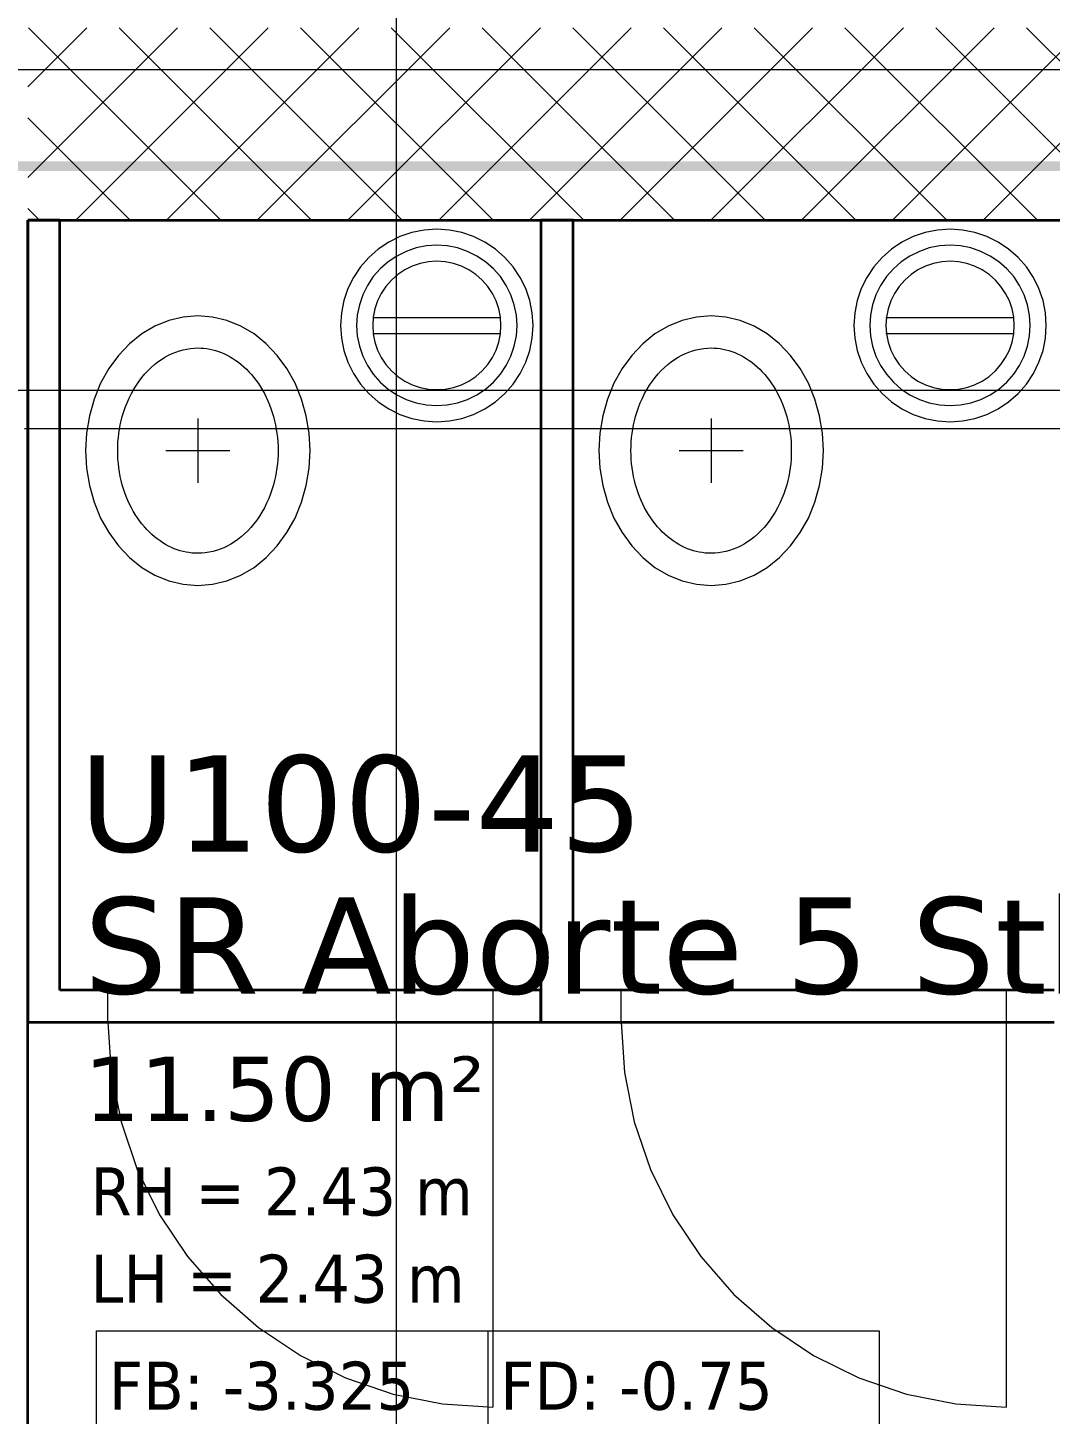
# Model space of a CAD drawing. Extents: x -1132 to 613, y -233 to 616.
# Drawn here: x -716.51 to -684.63, y 315.15 to 358.38 of the extents above; entities that cross this region are included whole.
import ezdxf
from ezdxf.lldxf.tags import DXFTag

# ---------------------------------------------------------------- set-up
doc = ezdxf.new("R2010")
doc.units = 0
doc.layers.get('0').update_dxf_attribs({"lineweight": 13})
for name, color, linetype, lineweight in [('A-AREA-____-IDEN', 7, 'Continuous', 5), ('A-FLOR-____-OVHD', 7, 'Strichpunkt - Fein', 9), ('A-GENM-____-OTLN', 7, 'Continuous', 9), ('A-WALL-____-MCUT', 7, 'Continuous', 35), ('A-WALL-____-PATT', 7, 'Continuous', 35), ('S-GRID-____-OTLN', 7, 'Continuous', 5)]:
    doc.layers.add(name, color=color, linetype=linetype, lineweight=lineweight)
doc.layers.add('EL01_WAN_Leitung_Potentialausgleich', color=1, linetype='fein_strichliert', lineweight=13, true_color=0xff0000)
doc.styles.get("Standard").update_dxf_attribs({"font": 'arial.ttf'})
tags = doc.linetypes.add('_Rasterlinie_', pattern=[0.375, 0.2, -0.05, 0.075, -0.05]).pattern_tags.tags
tags[10:11] = [DXFTag(74, 4), DXFTag(75, 0), DXFTag(340, '0'), DXFTag(46, 1.0), DXFTag(50, 0.0), DXFTag(44, 0.0), DXFTag(45, 0.0)]
tags[8:9] = [DXFTag(74, 4), DXFTag(75, 0), DXFTag(340, '0'), DXFTag(46, 1.0), DXFTag(50, 0.0), DXFTag(44, 0.0), DXFTag(45, 0.0)]
tags[6:7] = [DXFTag(74, 4), DXFTag(75, 0), DXFTag(340, '0'), DXFTag(46, 1.0), DXFTag(50, 0.0), DXFTag(44, 0.0), DXFTag(45, 0.0)]
tags[4:5] = [DXFTag(74, 4), DXFTag(75, 0), DXFTag(340, '0'), DXFTag(46, 1.0), DXFTag(50, 0.0), DXFTag(44, 0.0), DXFTag(45, 0.0)]
tags = doc.linetypes.add('fein_strichliert', pattern=[4, 1, -2, 1]).pattern_tags.tags
tags[8:9] = [DXFTag(74, 4), DXFTag(75, 0), DXFTag(340, '0'), DXFTag(46, 0.0), DXFTag(50, 0.0), DXFTag(44, 0.0), DXFTag(45, 0.0)]
tags[6:7] = [DXFTag(74, 4), DXFTag(75, 0), DXFTag(340, '0'), DXFTag(46, 0.0), DXFTag(50, 0.0), DXFTag(44, 0.0), DXFTag(45, 0.0)]
tags[4:5] = [DXFTag(74, 4), DXFTag(75, 0), DXFTag(340, '0'), DXFTag(46, 0.0), DXFTag(50, 0.0), DXFTag(44, 0.0), DXFTag(45, 0.0)]
tags = doc.linetypes.add('Strichpunkt - Fein', pattern=[0.2, 0.1, -0.05, 0, -0.05]).pattern_tags.tags
tags[10:11] = [DXFTag(74, 4), DXFTag(75, 0), DXFTag(340, '0'), DXFTag(46, 1.0), DXFTag(50, 0.0), DXFTag(44, 0.0), DXFTag(45, 0.0)]
tags[8:9] = [DXFTag(74, 4), DXFTag(75, 0), DXFTag(340, '0'), DXFTag(46, 1.0), DXFTag(50, 0.0), DXFTag(44, 0.0), DXFTag(45, 0.0)]
tags[6:7] = [DXFTag(74, 4), DXFTag(75, 0), DXFTag(340, '0'), DXFTag(46, 1.0), DXFTag(50, 0.0), DXFTag(44, 0.0), DXFTag(45, 0.0)]
tags[4:5] = [DXFTag(74, 4), DXFTag(75, 0), DXFTag(340, '0'), DXFTag(46, 1.0), DXFTag(50, 0.0), DXFTag(44, 0.0), DXFTag(45, 0.0)]

# ---------------------------------------------------------------- blocks, each defined once
blk = doc.blocks.new('Referenz-A0UJ2EK7XE', base_point=(-1124.077, -162.872))
at = {"layer": 'A-AREA-____-IDEN', "color": 0, "linetype": 'Continuous', "ltscale": 0.13}
for p, q in [((-714.367, 317.753), (-689.967, 317.753)), ((-714.367, 311.63), (-714.367, 317.753)), ((-702.167, 317.753), (-702.167, 311.63)), ((-689.967, 317.753), (-689.967, 311.63))]:
    blk.add_line(p, q, dxfattribs=at)
at = {"layer": 'A-FLOR-____-OVHD', "color": 0, "linetype": 'Strichpunkt - Fein', "ltscale": 0.13}
for p, q in [((-1082.306, 347.078), (-539.906, 347.078)), ((-716.606, 345.878), (-629.706, 345.878))]:
    blk.add_line(p, q, dxfattribs=at)
at = {"layer": 'A-GENM-____-OTLN', "color": 0, "linetype": 'Continuous', "ltscale": 0.13}
for p, q in [((-704.901, 351.867), (-705.253, 351.693)), ((-704.529, 351.993), (-704.901, 351.867)), ((-704.145, 352.069), (-704.529, 351.993)), ((-703.753, 352.095), (-704.145, 352.069)), ((-703.361, 352.069), (-703.753, 352.095)), ((-702.977, 351.993), (-703.361, 352.069)), ((-702.605, 351.867), (-702.977, 351.993)), ((-702.253, 351.693), (-702.605, 351.867)), ((-688.901, 351.867), (-689.253, 351.693)), ((-688.529, 351.993), (-688.901, 351.867)), ((-688.145, 352.069), (-688.529, 351.993)), ((-687.753, 352.095), (-688.145, 352.069)), ((-687.361, 352.069), (-687.753, 352.095)), ((-686.977, 351.993), (-687.361, 352.069)), ((-686.605, 351.867), (-686.977, 351.993)), ((-686.253, 351.693), (-686.605, 351.867)), ((-705.579, 351.475), (-705.874, 351.216)), ((-705.253, 351.693), (-705.579, 351.475)), ((-704.71, 351.405), (-705.003, 351.26)), ((-704.4, 351.51), (-704.71, 351.405)), ((-704.079, 351.574), (-704.4, 351.51)), ((-703.753, 351.595), (-704.079, 351.574)), ((-703.427, 351.574), (-703.753, 351.595)), ((-703.106, 351.51), (-703.427, 351.574)), ((-702.796, 351.405), (-703.106, 351.51)), ((-702.503, 351.26), (-702.796, 351.405)), ((-701.927, 351.475), (-702.253, 351.693)), ((-701.632, 351.216), (-701.927, 351.475)), ((-689.579, 351.475), (-689.874, 351.216)), ((-689.253, 351.693), (-689.579, 351.475)), ((-688.71, 351.405), (-689.003, 351.26)), ((-688.4, 351.51), (-688.71, 351.405)), ((-688.079, 351.574), (-688.4, 351.51)), ((-687.753, 351.595), (-688.079, 351.574)), ((-687.427, 351.574), (-687.753, 351.595)), ((-687.106, 351.51), (-687.427, 351.574)), ((-686.796, 351.405), (-687.106, 351.51)), ((-686.503, 351.26), (-686.796, 351.405)), ((-685.927, 351.475), (-686.253, 351.693)), ((-685.632, 351.216), (-685.927, 351.475)), ((-705.874, 351.216), (-706.133, 350.921)), ((-705.275, 351.078), (-705.521, 350.863)), ((-705.003, 351.26), (-705.275, 351.078)), ((-704.271, 351.027), (-704.518, 350.943)), ((-704.014, 351.078), (-704.271, 351.027)), ((-703.753, 351.095), (-704.014, 351.078)), ((-703.492, 351.078), (-703.753, 351.095)), ((-703.235, 351.027), (-703.492, 351.078)), ((-702.988, 350.943), (-703.235, 351.027)), ((-702.231, 351.078), (-702.503, 351.26)), ((-701.985, 350.863), (-702.231, 351.078)), ((-701.373, 350.921), (-701.632, 351.216)), ((-689.874, 351.216), (-690.133, 350.921)), ((-689.275, 351.078), (-689.521, 350.863)), ((-689.003, 351.26), (-689.275, 351.078)), ((-688.271, 351.027), (-688.518, 350.943)), ((-688.014, 351.078), (-688.271, 351.027)), ((-687.753, 351.095), (-688.014, 351.078)), ((-687.492, 351.078), (-687.753, 351.095)), ((-687.235, 351.027), (-687.492, 351.078)), ((-686.988, 350.943), (-687.235, 351.027)), ((-686.231, 351.078), (-686.503, 351.26)), ((-685.985, 350.863), (-686.231, 351.078)), ((-685.373, 350.921), (-685.632, 351.216)), ((-706.351, 350.595), (-706.525, 350.243)), ((-706.133, 350.921), (-706.351, 350.595)), ((-705.736, 350.617), (-705.918, 350.345)), ((-705.521, 350.863), (-705.736, 350.617)), ((-704.97, 350.682), (-705.167, 350.509)), ((-704.753, 350.827), (-704.97, 350.682)), ((-704.518, 350.943), (-704.753, 350.827)), ((-702.753, 350.827), (-702.988, 350.943)), ((-702.535, 350.682), (-702.753, 350.827)), ((-702.339, 350.509), (-702.535, 350.682)), ((-701.77, 350.617), (-701.985, 350.863)), ((-701.588, 350.345), (-701.77, 350.617)), ((-701.155, 350.595), (-701.373, 350.921)), ((-700.981, 350.243), (-701.155, 350.595)), ((-690.351, 350.595), (-690.525, 350.243)), ((-690.133, 350.921), (-690.351, 350.595)), ((-689.736, 350.617), (-689.918, 350.345)), ((-689.521, 350.863), (-689.736, 350.617)), ((-688.97, 350.682), (-689.167, 350.509)), ((-688.753, 350.827), (-688.97, 350.682)), ((-688.518, 350.943), (-688.753, 350.827)), ((-686.753, 350.827), (-686.988, 350.943)), ((-686.535, 350.682), (-686.753, 350.827)), ((-686.339, 350.509), (-686.535, 350.682)), ((-685.77, 350.617), (-685.985, 350.863)), ((-685.588, 350.345), (-685.77, 350.617)), ((-685.155, 350.595), (-685.373, 350.921)), ((-684.981, 350.243), (-685.155, 350.595)), ((-706.525, 350.243), (-706.651, 349.871)), ((-705.918, 350.345), (-706.063, 350.052)), ((-705.34, 350.312), (-705.485, 350.095)), ((-705.167, 350.509), (-705.34, 350.312)), ((-702.166, 350.312), (-702.339, 350.509)), ((-702.021, 350.095), (-702.166, 350.312)), ((-701.443, 350.052), (-701.588, 350.345)), ((-700.855, 349.871), (-700.981, 350.243)), ((-690.525, 350.243), (-690.651, 349.871)), ((-689.918, 350.345), (-690.063, 350.052)), ((-689.34, 350.312), (-689.485, 350.095)), ((-689.167, 350.509), (-689.34, 350.312)), ((-686.166, 350.312), (-686.339, 350.509)), ((-686.021, 350.095), (-686.166, 350.312)), ((-685.443, 350.052), (-685.588, 350.345)), ((-684.855, 349.871), (-684.981, 350.243)), ((-706.651, 349.871), (-706.727, 349.486)), ((-706.168, 349.742), (-706.232, 349.421)), ((-706.063, 350.052), (-706.168, 349.742)), ((-705.601, 349.86), (-705.685, 349.613)), ((-705.485, 350.095), (-705.601, 349.86)), ((-701.905, 349.86), (-702.021, 350.095)), ((-701.821, 349.613), (-701.905, 349.86)), ((-701.338, 349.742), (-701.443, 350.052)), ((-701.274, 349.421), (-701.338, 349.742)), ((-700.779, 349.486), (-700.855, 349.871)), ((-690.651, 349.871), (-690.727, 349.486)), ((-690.168, 349.742), (-690.232, 349.421)), ((-690.063, 350.052), (-690.168, 349.742)), ((-689.601, 349.86), (-689.685, 349.613)), ((-689.485, 350.095), (-689.601, 349.86)), ((-685.905, 349.86), (-686.021, 350.095)), ((-685.821, 349.613), (-685.905, 349.86)), ((-685.338, 349.742), (-685.443, 350.052)), ((-685.274, 349.421), (-685.338, 349.742)), ((-684.779, 349.486), (-684.855, 349.871)), ((-712.108, 349.25), (-712.541, 349.073)), ((-711.658, 349.357), (-712.108, 349.25)), ((-711.202, 349.393), (-711.658, 349.357)), ((-710.745, 349.357), (-711.202, 349.393)), ((-710.296, 349.25), (-710.745, 349.357)), ((-709.862, 349.073), (-710.296, 349.25)), ((-706.727, 349.486), (-706.753, 349.095)), ((-706.232, 349.421), (-706.253, 349.095)), ((-705.736, 349.356), (-705.753, 349.095)), ((-705.753, 349.345), (-701.753, 349.345)), ((-705.685, 349.613), (-705.736, 349.356)), ((-701.77, 349.356), (-701.821, 349.613)), ((-701.753, 349.095), (-701.77, 349.356)), ((-701.253, 349.095), (-701.274, 349.421)), ((-700.753, 349.095), (-700.779, 349.486)), ((-696.108, 349.25), (-696.541, 349.073)), ((-695.658, 349.357), (-696.108, 349.25)), ((-695.202, 349.393), (-695.658, 349.357)), ((-694.745, 349.357), (-695.202, 349.393)), ((-694.296, 349.25), (-694.745, 349.357)), ((-693.862, 349.073), (-694.296, 349.25)), ((-690.727, 349.486), (-690.753, 349.095)), ((-690.232, 349.421), (-690.253, 349.095)), ((-689.736, 349.356), (-689.753, 349.095)), ((-689.753, 349.345), (-685.753, 349.345)), ((-689.685, 349.613), (-689.736, 349.356)), ((-685.77, 349.356), (-685.821, 349.613)), ((-685.753, 349.095), (-685.77, 349.356)), ((-685.253, 349.095), (-685.274, 349.421)), ((-684.753, 349.095), (-684.779, 349.486)), ((-712.952, 348.83), (-713.332, 348.525)), ((-712.541, 349.073), (-712.952, 348.83)), ((-709.452, 348.83), (-709.862, 349.073)), ((-709.071, 348.525), (-709.452, 348.83)), ((-706.753, 349.095), (-706.727, 348.703)), ((-706.253, 349.095), (-706.232, 348.769)), ((-705.753, 349.095), (-705.736, 348.834)), ((-705.753, 348.845), (-701.753, 348.845)), ((-705.736, 348.834), (-705.685, 348.577)), ((-701.821, 348.577), (-701.77, 348.834)), ((-701.77, 348.834), (-701.753, 349.095)), ((-701.274, 348.769), (-701.253, 349.095)), ((-700.779, 348.703), (-700.753, 349.095)), ((-696.952, 348.83), (-697.332, 348.525)), ((-696.541, 349.073), (-696.952, 348.83)), ((-693.452, 348.83), (-693.862, 349.073)), ((-693.071, 348.525), (-693.452, 348.83)), ((-690.753, 349.095), (-690.727, 348.703)), ((-690.253, 349.095), (-690.232, 348.769)), ((-689.753, 349.095), (-689.736, 348.834)), ((-689.753, 348.845), (-685.753, 348.845)), ((-689.736, 348.834), (-689.685, 348.577)), ((-685.821, 348.577), (-685.77, 348.834)), ((-685.77, 348.834), (-685.753, 349.095)), ((-685.274, 348.769), (-685.253, 349.095)), ((-684.779, 348.703), (-684.753, 349.095)), ((-713.332, 348.525), (-713.677, 348.162)), ((-711.549, 348.361), (-711.433, 348.379)), ((-711.433, 348.379), (-711.317, 348.389)), ((-711.317, 348.389), (-711.202, 348.393)), ((-711.202, 348.393), (-711.109, 348.39)), ((-711.109, 348.39), (-711.016, 348.384)), ((-711.016, 348.384), (-710.924, 348.372)), ((-708.727, 348.162), (-709.071, 348.525)), ((-706.727, 348.703), (-706.651, 348.318)), ((-706.232, 348.769), (-706.168, 348.448)), ((-706.168, 348.448), (-706.063, 348.138)), ((-705.685, 348.577), (-705.601, 348.33)), ((-701.905, 348.33), (-701.821, 348.577)), ((-701.443, 348.138), (-701.338, 348.448)), ((-701.338, 348.448), (-701.274, 348.769)), ((-700.855, 348.318), (-700.779, 348.703)), ((-697.332, 348.525), (-697.677, 348.162)), ((-695.549, 348.361), (-695.433, 348.379)), ((-695.433, 348.379), (-695.317, 348.389)), ((-695.317, 348.389), (-695.202, 348.393)), ((-695.202, 348.393), (-695.109, 348.39)), ((-695.109, 348.39), (-695.016, 348.384)), ((-695.016, 348.384), (-694.924, 348.372)), ((-692.727, 348.162), (-693.071, 348.525)), ((-690.727, 348.703), (-690.651, 348.318)), ((-690.232, 348.769), (-690.168, 348.448)), ((-690.168, 348.448), (-690.063, 348.138)), ((-689.685, 348.577), (-689.601, 348.33)), ((-685.905, 348.33), (-685.821, 348.577)), ((-685.443, 348.138), (-685.338, 348.448)), ((-685.338, 348.448), (-685.274, 348.769)), ((-684.855, 348.318), (-684.779, 348.703)), ((-713.677, 348.162), (-713.978, 347.749)), ((-712.552, 347.879), (-712.447, 347.962)), ((-712.447, 347.962), (-712.339, 348.037)), ((-712.339, 348.037), (-712.229, 348.105)), ((-712.229, 348.105), (-712.118, 348.166)), ((-712.118, 348.166), (-712.006, 348.22)), ((-712.006, 348.22), (-711.893, 348.266)), ((-711.893, 348.266), (-711.779, 348.305)), ((-711.779, 348.305), (-711.664, 348.337)), ((-711.664, 348.337), (-711.549, 348.361)), ((-710.924, 348.372), (-710.832, 348.357)), ((-710.832, 348.357), (-710.74, 348.336)), ((-710.74, 348.336), (-710.648, 348.312)), ((-710.648, 348.312), (-710.556, 348.282)), ((-710.556, 348.282), (-710.465, 348.248)), ((-710.465, 348.248), (-710.375, 348.209)), ((-710.375, 348.209), (-710.285, 348.166)), ((-710.285, 348.166), (-710.196, 348.118)), ((-710.196, 348.118), (-710.108, 348.065)), ((-710.108, 348.065), (-710.021, 348.008)), ((-710.021, 348.008), (-709.936, 347.946)), ((-709.936, 347.946), (-709.851, 347.879)), ((-708.425, 347.749), (-708.727, 348.162)), ((-706.651, 348.318), (-706.525, 347.947)), ((-706.525, 347.947), (-706.351, 347.595)), ((-706.063, 348.138), (-705.918, 347.845)), ((-705.601, 348.33), (-705.485, 348.095)), ((-705.485, 348.095), (-705.34, 347.877)), ((-702.166, 347.877), (-702.021, 348.095)), ((-702.021, 348.095), (-701.905, 348.33)), ((-701.588, 347.845), (-701.443, 348.138)), ((-701.155, 347.595), (-700.981, 347.947)), ((-700.981, 347.947), (-700.855, 348.318)), ((-697.677, 348.162), (-697.978, 347.749)), ((-696.552, 347.879), (-696.447, 347.962)), ((-696.447, 347.962), (-696.339, 348.037)), ((-696.339, 348.037), (-696.229, 348.105)), ((-696.229, 348.105), (-696.118, 348.166)), ((-696.118, 348.166), (-696.006, 348.22)), ((-696.006, 348.22), (-695.893, 348.266)), ((-695.893, 348.266), (-695.779, 348.305)), ((-695.779, 348.305), (-695.664, 348.337)), ((-695.664, 348.337), (-695.549, 348.361)), ((-694.924, 348.372), (-694.832, 348.357)), ((-694.832, 348.357), (-694.74, 348.336)), ((-694.74, 348.336), (-694.648, 348.312)), ((-694.648, 348.312), (-694.556, 348.282)), ((-694.556, 348.282), (-694.465, 348.248)), ((-694.465, 348.248), (-694.375, 348.209)), ((-694.375, 348.209), (-694.285, 348.166)), ((-694.285, 348.166), (-694.196, 348.118)), ((-694.196, 348.118), (-694.108, 348.065)), ((-694.108, 348.065), (-694.021, 348.008)), ((-694.021, 348.008), (-693.936, 347.946)), ((-693.936, 347.946), (-693.851, 347.879)), ((-692.425, 347.749), (-692.727, 348.162)), ((-690.651, 348.318), (-690.525, 347.947)), ((-690.525, 347.947), (-690.351, 347.595)), ((-690.063, 348.138), (-689.918, 347.845)), ((-689.601, 348.33), (-689.485, 348.095)), ((-689.485, 348.095), (-689.34, 347.877)), ((-686.166, 347.877), (-686.021, 348.095)), ((-686.021, 348.095), (-685.905, 348.33)), ((-685.588, 347.845), (-685.443, 348.138)), ((-685.155, 347.595), (-684.981, 347.947)), ((-684.981, 347.947), (-684.855, 348.318)), ((-713.978, 347.749), (-714.233, 347.293)), ((-712.945, 347.477), (-712.852, 347.588)), ((-712.852, 347.588), (-712.755, 347.692)), ((-712.755, 347.692), (-712.655, 347.789)), ((-712.655, 347.789), (-712.552, 347.879)), ((-709.851, 347.879), (-709.769, 347.808)), ((-709.769, 347.808), (-709.688, 347.732)), ((-709.688, 347.732), (-709.609, 347.651)), ((-709.609, 347.651), (-709.532, 347.566)), ((-709.532, 347.566), (-709.458, 347.477)), ((-708.171, 347.293), (-708.425, 347.749)), ((-706.351, 347.595), (-706.133, 347.269)), ((-705.918, 347.845), (-705.736, 347.573)), ((-705.736, 347.573), (-705.521, 347.327)), ((-705.34, 347.877), (-705.167, 347.681)), ((-705.167, 347.681), (-704.97, 347.508)), ((-702.535, 347.508), (-702.339, 347.681)), ((-702.339, 347.681), (-702.166, 347.877)), ((-701.985, 347.327), (-701.77, 347.573)), ((-701.77, 347.573), (-701.588, 347.845)), ((-701.373, 347.269), (-701.155, 347.595)), ((-697.978, 347.749), (-698.233, 347.293)), ((-696.945, 347.477), (-696.852, 347.588)), ((-696.852, 347.588), (-696.755, 347.692)), ((-696.755, 347.692), (-696.655, 347.789)), ((-696.655, 347.789), (-696.552, 347.879)), ((-693.851, 347.879), (-693.769, 347.808)), ((-693.769, 347.808), (-693.688, 347.732)), ((-693.688, 347.732), (-693.609, 347.651)), ((-693.609, 347.651), (-693.532, 347.566)), ((-693.532, 347.566), (-693.458, 347.477)), ((-692.171, 347.293), (-692.425, 347.749)), ((-690.351, 347.595), (-690.133, 347.269)), ((-689.918, 347.845), (-689.736, 347.573)), ((-689.736, 347.573), (-689.521, 347.327)), ((-689.34, 347.877), (-689.167, 347.681)), ((-689.167, 347.681), (-688.97, 347.508)), ((-686.535, 347.508), (-686.339, 347.681)), ((-686.339, 347.681), (-686.166, 347.877)), ((-685.985, 347.327), (-685.77, 347.573)), ((-685.77, 347.573), (-685.588, 347.845)), ((-685.373, 347.269), (-685.155, 347.595)), ((-714.233, 347.293), (-714.435, 346.8)), ((-713.275, 346.971), (-713.2, 347.106)), ((-713.2, 347.106), (-713.119, 347.236)), ((-713.119, 347.236), (-713.034, 347.36)), ((-713.034, 347.36), (-712.945, 347.477)), ((-709.458, 347.477), (-709.386, 347.384)), ((-709.386, 347.384), (-709.317, 347.286)), ((-709.317, 347.286), (-709.251, 347.185)), ((-709.251, 347.185), (-709.188, 347.08)), ((-709.188, 347.08), (-709.128, 346.971)), ((-707.968, 346.8), (-708.171, 347.293)), ((-706.133, 347.269), (-705.874, 346.974)), ((-705.521, 347.327), (-705.275, 347.112)), ((-705.275, 347.112), (-705.003, 346.93)), ((-704.97, 347.508), (-704.753, 347.363)), ((-704.753, 347.363), (-704.518, 347.247)), ((-704.518, 347.247), (-704.271, 347.163)), ((-704.271, 347.163), (-704.014, 347.112)), ((-704.014, 347.112), (-703.753, 347.095)), ((-703.753, 347.095), (-703.492, 347.112)), ((-703.492, 347.112), (-703.235, 347.163)), ((-703.235, 347.163), (-702.988, 347.247)), ((-702.988, 347.247), (-702.753, 347.363)), ((-702.753, 347.363), (-702.535, 347.508)), ((-702.503, 346.93), (-702.231, 347.112)), ((-702.231, 347.112), (-701.985, 347.327)), ((-701.632, 346.974), (-701.373, 347.269)), ((-698.233, 347.293), (-698.435, 346.8)), ((-697.275, 346.971), (-697.2, 347.106)), ((-697.2, 347.106), (-697.119, 347.236)), ((-697.119, 347.236), (-697.034, 347.36)), ((-697.034, 347.36), (-696.945, 347.477)), ((-693.458, 347.477), (-693.386, 347.384)), ((-693.386, 347.384), (-693.317, 347.286)), ((-693.317, 347.286), (-693.251, 347.185)), ((-693.251, 347.185), (-693.188, 347.08)), ((-693.188, 347.08), (-693.128, 346.971)), ((-691.968, 346.8), (-692.171, 347.293)), ((-690.133, 347.269), (-689.874, 346.974)), ((-689.521, 347.327), (-689.275, 347.112)), ((-689.275, 347.112), (-689.003, 346.93)), ((-688.97, 347.508), (-688.753, 347.363)), ((-688.753, 347.363), (-688.518, 347.247)), ((-688.518, 347.247), (-688.271, 347.163)), ((-688.271, 347.163), (-688.014, 347.112)), ((-688.014, 347.112), (-687.753, 347.095)), ((-687.753, 347.095), (-687.492, 347.112)), ((-687.492, 347.112), (-687.235, 347.163)), ((-687.235, 347.163), (-686.988, 347.247)), ((-686.988, 347.247), (-686.753, 347.363)), ((-686.753, 347.363), (-686.535, 347.508)), ((-686.503, 346.93), (-686.231, 347.112)), ((-686.231, 347.112), (-685.985, 347.327)), ((-685.632, 346.974), (-685.373, 347.269)), ((-714.435, 346.8), (-714.582, 346.28)), ((-713.468, 346.535), (-713.41, 346.685)), ((-713.41, 346.685), (-713.345, 346.83)), ((-713.345, 346.83), (-713.275, 346.971)), ((-709.128, 346.971), (-709.072, 346.859)), ((-709.072, 346.859), (-709.019, 346.744)), ((-709.019, 346.744), (-708.97, 346.625)), ((-707.821, 346.28), (-707.968, 346.8)), ((-705.874, 346.974), (-705.579, 346.715)), ((-705.579, 346.715), (-705.253, 346.497)), ((-705.003, 346.93), (-704.71, 346.785)), ((-704.71, 346.785), (-704.4, 346.68)), ((-704.4, 346.68), (-704.079, 346.616)), ((-703.427, 346.616), (-703.106, 346.68)), ((-703.106, 346.68), (-702.796, 346.785)), ((-702.796, 346.785), (-702.503, 346.93)), ((-702.253, 346.497), (-701.927, 346.715)), ((-701.927, 346.715), (-701.632, 346.974)), ((-698.435, 346.8), (-698.582, 346.28)), ((-697.468, 346.535), (-697.41, 346.685)), ((-697.41, 346.685), (-697.345, 346.83)), ((-697.345, 346.83), (-697.275, 346.971)), ((-693.128, 346.971), (-693.072, 346.859)), ((-693.072, 346.859), (-693.019, 346.744)), ((-693.019, 346.744), (-692.97, 346.625)), ((-691.821, 346.28), (-691.968, 346.8)), ((-689.874, 346.974), (-689.579, 346.715)), ((-689.579, 346.715), (-689.253, 346.497)), ((-689.003, 346.93), (-688.71, 346.785)), ((-688.71, 346.785), (-688.4, 346.68)), ((-688.4, 346.68), (-688.079, 346.616)), ((-687.427, 346.616), (-687.106, 346.68)), ((-687.106, 346.68), (-686.796, 346.785)), ((-686.796, 346.785), (-686.503, 346.93)), ((-686.253, 346.497), (-685.927, 346.715)), ((-685.927, 346.715), (-685.632, 346.974)), ((-714.582, 346.28), (-714.672, 345.741)), ((-713.591, 346.126), (-713.558, 346.255)), ((-713.558, 346.255), (-713.521, 346.381)), ((-713.521, 346.381), (-713.468, 346.535)), ((-708.97, 346.625), (-708.924, 346.504)), ((-708.924, 346.504), (-708.883, 346.381)), ((-708.883, 346.381), (-708.845, 346.255)), ((-708.845, 346.255), (-708.812, 346.126)), ((-707.732, 345.741), (-707.821, 346.28)), ((-705.253, 346.497), (-704.901, 346.323)), ((-704.901, 346.323), (-704.529, 346.197)), ((-704.079, 346.616), (-703.753, 346.595)), ((-703.753, 346.595), (-703.427, 346.616)), ((-702.977, 346.197), (-702.605, 346.323)), ((-702.605, 346.323), (-702.253, 346.497)), ((-698.582, 346.28), (-698.672, 345.741)), ((-697.591, 346.126), (-697.558, 346.255)), ((-697.558, 346.255), (-697.521, 346.381)), ((-697.521, 346.381), (-697.468, 346.535)), ((-692.97, 346.625), (-692.924, 346.504)), ((-692.924, 346.504), (-692.883, 346.381)), ((-692.883, 346.381), (-692.845, 346.255)), ((-692.845, 346.255), (-692.812, 346.126)), ((-691.732, 345.741), (-691.821, 346.28)), ((-689.253, 346.497), (-688.901, 346.323)), ((-688.901, 346.323), (-688.529, 346.197)), ((-688.079, 346.616), (-687.753, 346.595)), ((-687.753, 346.595), (-687.427, 346.616)), ((-686.977, 346.197), (-686.605, 346.323)), ((-686.605, 346.323), (-686.253, 346.497)), ((-713.665, 345.732), (-713.645, 345.865)), ((-713.645, 345.865), (-713.62, 345.997)), ((-713.62, 345.997), (-713.591, 346.126)), ((-711.202, 346.193), (-711.202, 344.193)), ((-708.812, 346.126), (-708.783, 345.997)), ((-708.783, 345.997), (-708.758, 345.865)), ((-708.758, 345.865), (-708.738, 345.732)), ((-704.529, 346.197), (-704.145, 346.121)), ((-704.145, 346.121), (-703.753, 346.095)), ((-703.753, 346.095), (-703.361, 346.121)), ((-703.361, 346.121), (-702.977, 346.197)), ((-697.665, 345.732), (-697.645, 345.865)), ((-697.645, 345.865), (-697.62, 345.997)), ((-697.62, 345.997), (-697.591, 346.126)), ((-695.202, 346.193), (-695.202, 344.193)), ((-692.812, 346.126), (-692.783, 345.997)), ((-692.783, 345.997), (-692.758, 345.865)), ((-692.758, 345.865), (-692.738, 345.732)), ((-688.529, 346.197), (-688.145, 346.121)), ((-688.145, 346.121), (-687.753, 346.095)), ((-687.753, 346.095), (-687.361, 346.121)), ((-687.361, 346.121), (-686.977, 346.197)), ((-714.672, 345.741), (-714.702, 345.193)), ((-713.699, 345.328), (-713.693, 345.463)), ((-713.693, 345.463), (-713.681, 345.598)), ((-713.681, 345.598), (-713.665, 345.732)), ((-708.738, 345.732), (-708.722, 345.598)), ((-708.722, 345.598), (-708.711, 345.463)), ((-708.711, 345.463), (-708.704, 345.328)), ((-707.702, 345.193), (-707.732, 345.741)), ((-698.672, 345.741), (-698.702, 345.193)), ((-697.699, 345.328), (-697.693, 345.463)), ((-697.693, 345.463), (-697.681, 345.598)), ((-697.681, 345.598), (-697.665, 345.732)), ((-692.738, 345.732), (-692.722, 345.598)), ((-692.722, 345.598), (-692.711, 345.463)), ((-692.711, 345.463), (-692.704, 345.328)), ((-691.702, 345.193), (-691.732, 345.741)), ((-714.702, 345.193), (-714.672, 344.644)), ((-713.702, 345.193), (-713.699, 345.328)), ((-713.699, 345.057), (-713.702, 345.193)), ((-713.693, 344.922), (-713.699, 345.057)), ((-713.681, 344.787), (-713.693, 344.922)), ((-712.202, 345.193), (-710.202, 345.193)), ((-708.711, 344.922), (-708.722, 344.787)), ((-708.704, 345.057), (-708.711, 344.922)), ((-708.704, 345.328), (-708.702, 345.193)), ((-708.702, 345.193), (-708.704, 345.057)), ((-707.732, 344.644), (-707.702, 345.193)), ((-698.702, 345.193), (-698.672, 344.644)), ((-697.702, 345.193), (-697.699, 345.328)), ((-697.699, 345.057), (-697.702, 345.193)), ((-697.693, 344.922), (-697.699, 345.057)), ((-697.681, 344.787), (-697.693, 344.922)), ((-696.202, 345.193), (-694.202, 345.193)), ((-692.711, 344.922), (-692.722, 344.787)), ((-692.704, 345.057), (-692.711, 344.922)), ((-692.704, 345.328), (-692.702, 345.193)), ((-692.702, 345.193), (-692.704, 345.057)), ((-691.732, 344.644), (-691.702, 345.193)), ((-714.672, 344.644), (-714.582, 344.106)), ((-713.665, 344.653), (-713.681, 344.787)), ((-713.645, 344.52), (-713.665, 344.653)), ((-713.62, 344.389), (-713.645, 344.52)), ((-708.758, 344.52), (-708.783, 344.389)), ((-708.738, 344.653), (-708.758, 344.52)), ((-708.722, 344.787), (-708.738, 344.653)), ((-707.821, 344.106), (-707.732, 344.644)), ((-698.672, 344.644), (-698.582, 344.106)), ((-697.665, 344.653), (-697.681, 344.787)), ((-697.645, 344.52), (-697.665, 344.653)), ((-697.62, 344.389), (-697.645, 344.52)), ((-692.758, 344.52), (-692.783, 344.389)), ((-692.738, 344.653), (-692.758, 344.52)), ((-692.722, 344.787), (-692.738, 344.653)), ((-691.821, 344.106), (-691.732, 344.644)), ((-714.582, 344.106), (-714.435, 343.585)), ((-713.591, 344.259), (-713.62, 344.389)), ((-713.558, 344.131), (-713.591, 344.259)), ((-713.521, 344.005), (-713.558, 344.131)), ((-708.845, 344.131), (-708.883, 344.005)), ((-708.812, 344.259), (-708.845, 344.131)), ((-708.783, 344.389), (-708.812, 344.259)), ((-707.968, 343.585), (-707.821, 344.106)), ((-698.582, 344.106), (-698.435, 343.585)), ((-697.591, 344.259), (-697.62, 344.389)), ((-697.558, 344.131), (-697.591, 344.259)), ((-697.521, 344.005), (-697.558, 344.131)), ((-692.845, 344.131), (-692.883, 344.005)), ((-692.812, 344.259), (-692.845, 344.131)), ((-692.783, 344.389), (-692.812, 344.259)), ((-691.968, 343.585), (-691.821, 344.106)), ((-713.479, 343.881), (-713.521, 344.005)), ((-713.434, 343.76), (-713.479, 343.881)), ((-713.385, 343.642), (-713.434, 343.76)), ((-713.332, 343.526), (-713.385, 343.642)), ((-708.994, 343.7), (-709.058, 343.555)), ((-708.935, 343.85), (-708.994, 343.7)), ((-708.883, 344.005), (-708.935, 343.85)), ((-697.479, 343.881), (-697.521, 344.005)), ((-697.434, 343.76), (-697.479, 343.881)), ((-697.385, 343.642), (-697.434, 343.76)), ((-697.332, 343.526), (-697.385, 343.642)), ((-692.994, 343.7), (-693.058, 343.555)), ((-692.935, 343.85), (-692.994, 343.7)), ((-692.883, 344.005), (-692.935, 343.85)), ((-714.435, 343.585), (-714.233, 343.093)), ((-713.275, 343.414), (-713.332, 343.526)), ((-713.215, 343.305), (-713.275, 343.414)), ((-713.152, 343.2), (-713.215, 343.305)), ((-713.086, 343.099), (-713.152, 343.2)), ((-709.204, 343.279), (-709.284, 343.149)), ((-709.128, 343.414), (-709.204, 343.279)), ((-709.058, 343.555), (-709.128, 343.414)), ((-708.171, 343.093), (-707.968, 343.585)), ((-698.435, 343.585), (-698.233, 343.093)), ((-697.275, 343.414), (-697.332, 343.526)), ((-697.215, 343.305), (-697.275, 343.414)), ((-697.152, 343.2), (-697.215, 343.305)), ((-697.086, 343.099), (-697.152, 343.2)), ((-693.204, 343.279), (-693.284, 343.149)), ((-693.128, 343.414), (-693.204, 343.279)), ((-693.058, 343.555), (-693.128, 343.414)), ((-692.171, 343.093), (-691.968, 343.585)), ((-714.233, 343.093), (-713.978, 342.636)), ((-713.017, 343.001), (-713.086, 343.099)), ((-712.945, 342.908), (-713.017, 343.001)), ((-712.871, 342.819), (-712.945, 342.908)), ((-712.794, 342.734), (-712.871, 342.819)), ((-709.551, 342.797), (-709.648, 342.693)), ((-709.458, 342.908), (-709.551, 342.797)), ((-709.369, 343.025), (-709.458, 342.908)), ((-709.284, 343.149), (-709.369, 343.025)), ((-708.425, 342.636), (-708.171, 343.093)), ((-698.233, 343.093), (-697.978, 342.636)), ((-697.017, 343.001), (-697.086, 343.099)), ((-696.945, 342.908), (-697.017, 343.001)), ((-696.871, 342.819), (-696.945, 342.908)), ((-696.794, 342.734), (-696.871, 342.819)), ((-693.551, 342.797), (-693.648, 342.693)), ((-693.458, 342.908), (-693.551, 342.797)), ((-693.369, 343.025), (-693.458, 342.908)), ((-693.284, 343.149), (-693.369, 343.025)), ((-692.425, 342.636), (-692.171, 343.093)), ((-713.978, 342.636), (-713.677, 342.223)), ((-712.715, 342.654), (-712.794, 342.734)), ((-712.635, 342.578), (-712.715, 342.654)), ((-712.552, 342.506), (-712.635, 342.578)), ((-712.468, 342.439), (-712.552, 342.506)), ((-712.382, 342.377), (-712.468, 342.439)), ((-712.295, 342.32), (-712.382, 342.377)), ((-710.064, 342.348), (-710.174, 342.28)), ((-709.957, 342.423), (-710.064, 342.348)), ((-709.851, 342.506), (-709.957, 342.423)), ((-709.748, 342.596), (-709.851, 342.506)), ((-709.648, 342.693), (-709.748, 342.596)), ((-708.727, 342.223), (-708.425, 342.636)), ((-697.978, 342.636), (-697.677, 342.223)), ((-696.715, 342.654), (-696.794, 342.734)), ((-696.635, 342.578), (-696.715, 342.654)), ((-696.552, 342.506), (-696.635, 342.578)), ((-696.468, 342.439), (-696.552, 342.506)), ((-696.382, 342.377), (-696.468, 342.439)), ((-696.295, 342.32), (-696.382, 342.377)), ((-694.064, 342.348), (-694.174, 342.28)), ((-693.957, 342.423), (-694.064, 342.348)), ((-693.851, 342.506), (-693.957, 342.423)), ((-693.748, 342.596), (-693.851, 342.506)), ((-693.648, 342.693), (-693.748, 342.596)), ((-692.727, 342.223), (-692.425, 342.636)), ((-713.677, 342.223), (-713.332, 341.861)), ((-712.207, 342.267), (-712.295, 342.32)), ((-712.118, 342.219), (-712.207, 342.267)), ((-712.029, 342.176), (-712.118, 342.219)), ((-711.938, 342.137), (-712.029, 342.176)), ((-711.847, 342.103), (-711.938, 342.137)), ((-711.756, 342.074), (-711.847, 342.103)), ((-711.664, 342.049), (-711.756, 342.074)), ((-711.572, 342.028), (-711.664, 342.049)), ((-711.479, 342.013), (-711.572, 342.028)), ((-711.387, 342.002), (-711.479, 342.013)), ((-711.294, 341.995), (-711.387, 342.002)), ((-711.202, 341.993), (-711.294, 341.995)), ((-711.086, 341.996), (-711.202, 341.993)), ((-710.97, 342.007), (-711.086, 341.996)), ((-710.855, 342.024), (-710.97, 342.007)), ((-710.739, 342.049), (-710.855, 342.024)), ((-710.625, 342.08), (-710.739, 342.049)), ((-710.511, 342.119), (-710.625, 342.08)), ((-710.397, 342.166), (-710.511, 342.119)), ((-710.285, 342.219), (-710.397, 342.166)), ((-710.174, 342.28), (-710.285, 342.219)), ((-709.071, 341.861), (-708.727, 342.223)), ((-697.677, 342.223), (-697.332, 341.861)), ((-696.207, 342.267), (-696.295, 342.32)), ((-696.118, 342.219), (-696.207, 342.267)), ((-696.029, 342.176), (-696.118, 342.219)), ((-695.938, 342.137), (-696.029, 342.176)), ((-695.847, 342.103), (-695.938, 342.137)), ((-695.756, 342.074), (-695.847, 342.103)), ((-695.664, 342.049), (-695.756, 342.074)), ((-695.572, 342.028), (-695.664, 342.049)), ((-695.479, 342.013), (-695.572, 342.028)), ((-695.387, 342.002), (-695.479, 342.013)), ((-695.294, 341.995), (-695.387, 342.002)), ((-695.202, 341.993), (-695.294, 341.995)), ((-695.086, 341.996), (-695.202, 341.993)), ((-694.97, 342.007), (-695.086, 341.996)), ((-694.855, 342.024), (-694.97, 342.007)), ((-694.739, 342.049), (-694.855, 342.024)), ((-694.625, 342.08), (-694.739, 342.049)), ((-694.511, 342.119), (-694.625, 342.08)), ((-694.397, 342.166), (-694.511, 342.119)), ((-694.285, 342.219), (-694.397, 342.166)), ((-694.174, 342.28), (-694.285, 342.219)), ((-693.071, 341.861), (-692.727, 342.223)), ((-713.332, 341.861), (-712.952, 341.555)), ((-712.952, 341.555), (-712.541, 341.312)), ((-709.862, 341.312), (-709.452, 341.555)), ((-709.452, 341.555), (-709.071, 341.861)), ((-697.332, 341.861), (-696.952, 341.555)), ((-696.952, 341.555), (-696.541, 341.312)), ((-693.862, 341.312), (-693.452, 341.555)), ((-693.452, 341.555), (-693.071, 341.861)), ((-712.541, 341.312), (-712.108, 341.136)), ((-712.108, 341.136), (-711.658, 341.029)), ((-711.658, 341.029), (-711.202, 340.993)), ((-711.202, 340.993), (-710.745, 341.029)), ((-710.745, 341.029), (-710.296, 341.136)), ((-710.296, 341.136), (-709.862, 341.312)), ((-696.541, 341.312), (-696.108, 341.136)), ((-696.108, 341.136), (-695.658, 341.029)), ((-695.658, 341.029), (-695.202, 340.993)), ((-695.202, 340.993), (-694.745, 341.029)), ((-694.745, 341.029), (-694.296, 341.136)), ((-694.296, 341.136), (-693.862, 341.312)), ((-714.006, 327.376), (-714.006, 328.376)), ((-702.006, 328.376), (-702.006, 315.376)), ((-698.006, 327.376), (-698.006, 328.376)), ((-686.006, 328.376), (-686.006, 315.376)), ((-714.006, 327.376), (-713.903, 325.81)), ((-698.006, 327.376), (-697.903, 325.81)), ((-713.903, 325.81), (-713.597, 324.271)), ((-697.903, 325.81), (-697.597, 324.271)), ((-713.597, 324.271), (-713.093, 322.784)), ((-697.597, 324.271), (-697.093, 322.784)), ((-713.093, 322.784), (-712.398, 321.376)), ((-697.093, 322.784), (-696.398, 321.376)), ((-712.398, 321.376), (-711.526, 320.071)), ((-696.398, 321.376), (-695.526, 320.071)), ((-711.526, 320.071), (-710.491, 318.891)), ((-695.526, 320.071), (-694.491, 318.891)), ((-710.491, 318.891), (-709.311, 317.856)), ((-694.491, 318.891), (-693.311, 317.856)), ((-709.311, 317.856), (-708.006, 316.984)), ((-693.311, 317.856), (-692.006, 316.984)), ((-708.006, 316.984), (-706.598, 316.29)), ((-692.006, 316.984), (-690.598, 316.29)), ((-706.598, 316.29), (-705.112, 315.785)), ((-690.598, 316.29), (-689.112, 315.785)), ((-705.112, 315.785), (-703.572, 315.479)), ((-689.112, 315.785), (-687.572, 315.479)), ((-703.572, 315.479), (-702.006, 315.376)), ((-687.572, 315.479), (-686.006, 315.376))]:
    blk.add_line(p, q, dxfattribs=at)
at = {"layer": 'A-WALL-____-MCUT', "color": 0, "linetype": 'Continuous', "ltscale": 0.35}
for p, q in [((-716.506, 299.376), (-716.506, 352.376)), ((-716.506, 352.376), (-629.706, 352.376)), ((-715.506, 352.376), (-716.506, 352.376)), ((-716.506, 352.376), (-716.506, 327.376)), ((-715.506, 328.376), (-715.506, 352.376)), ((-699.506, 352.376), (-700.506, 352.376)), ((-700.506, 352.376), (-700.506, 327.376)), ((-699.506, 328.376), (-699.506, 352.376)), ((-700.506, 328.376), (-715.506, 328.376)), ((-700.506, 327.376), (-700.506, 328.376)), ((-684.506, 328.376), (-699.506, 328.376)), ((-716.506, 327.376), (-700.506, 327.376)), ((-700.506, 327.376), (-684.506, 327.376))]:
    blk.add_line(p, q, dxfattribs=at)
at = {"layer": 'A-WALL-____-PATT', "color": 0, "linetype": 'Continuous', "lineweight": 9, "ltscale": 0.13}
for p, q in [((-716.506, 356.536), (-714.665, 358.376)), ((-716.506, 353.707), (-711.837, 358.376)), ((-710.486, 352.376), (-716.486, 358.376)), ((-715.009, 352.376), (-709.009, 358.376)), ((-707.658, 352.376), (-713.658, 358.376)), ((-712.18, 352.376), (-706.18, 358.376)), ((-704.829, 352.376), (-710.829, 358.376)), ((-709.352, 352.376), (-703.352, 358.376)), ((-702.001, 352.376), (-708.001, 358.376)), ((-706.523, 352.376), (-700.523, 358.376)), ((-699.172, 352.376), (-705.172, 358.376)), ((-703.695, 352.376), (-697.695, 358.376)), ((-696.344, 352.376), (-702.344, 358.376)), ((-700.866, 352.376), (-694.866, 358.376)), ((-693.516, 352.376), (-699.516, 358.376)), ((-698.038, 352.376), (-692.038, 358.376)), ((-690.687, 352.376), (-696.687, 358.376)), ((-695.21, 352.376), (-689.21, 358.376)), ((-687.859, 352.376), (-693.859, 358.376)), ((-692.381, 352.376), (-686.381, 358.376)), ((-685.03, 352.376), (-691.03, 358.376)), ((-689.553, 352.376), (-683.553, 358.376)), ((-682.202, 352.376), (-688.202, 358.376)), ((-686.724, 352.376), (-680.724, 358.376)), ((-679.373, 352.376), (-685.373, 358.376)), ((-713.315, 352.376), (-716.506, 355.568)), ((-716.143, 352.376), (-716.506, 352.739))]:
    blk.add_line(p, q, dxfattribs=at)
at = {"layer": 'S-GRID-____-OTLN', "color": 0, "linetype": '_Rasterlinie_', "ltscale": 0.13}
for p, q in [((-705.006, -159.103), (-705.006, 585.978)), ((-1115.804, 357.078), (111.185, 357.078))]:
    blk.add_line(p, q, dxfattribs=at)
at = {"layer": 'A-AREA-____-IDEN', "color": 0, "linetype": 'Continuous', "ltscale": 0.13, "attachment_point": 1}
for s, insert, char_height in [('{\\fVerdana;U100-45}', (-714.903, 335.693), 3), ('{\\fVerdana;SR Aborte 5 Stk.}', (-714.76, 331.27), 3), ('{\\fVerdana;11.50 m²}', (-714.751, 326.3), 2), ('{\\W0.9;\\fVerdana;RH = 2.43 m}', (-714.553, 322.851), 1.5), ('{\\W0.9;\\fVerdana;LH = 2.43 m}', (-714.553, 320.13), 1.5), ('{\\W0.9;\\fVerdana;FB: -3.325}', (-713.976, 316.794), 1.5), ('{\\W0.9;\\fVerdana;FD: -0.75}', (-701.776, 316.794), 1.5)]:
    blk.add_mtext(s, dxfattribs=dict(at, insert=insert, char_height=char_height))
blk = doc.blocks.new('Polylinie-A0UJ2ENTXE', base_point=(-1721.004, 353.907))
at = {"color": 0, "linetype": 'ByBlock', "lineweight": -2, "ltscale": 0.13}
for points in [[(-1115.804, 353.907), (-134.754, 353.907), (-1115.804, 354.207)], [(-134.754, 353.907), (-1115.804, 354.207), (-135.054, 354.207)]]:
    blk.add_solid(points, dxfattribs=at)

msp = doc.modelspace()

# ---------------------------------------------------------------- block references
at = {"color": 9, "lineweight": 25, "ltscale": 0.25, "true_color": 0xc0c0c0}
msp.add_blockref('Referenz-A0UJ2EK7XE', (-1124.077, -162.872), dxfattribs=at)
at = {"layer": 'EL01_WAN_Leitung_Potentialausgleich', "linetype": 'ByBlock', "ltscale": 0.13}
msp.add_blockref('Polylinie-A0UJ2ENTXE', (-1721.004, 353.907), dxfattribs=at)

doc.saveas('drawing.dxf')
